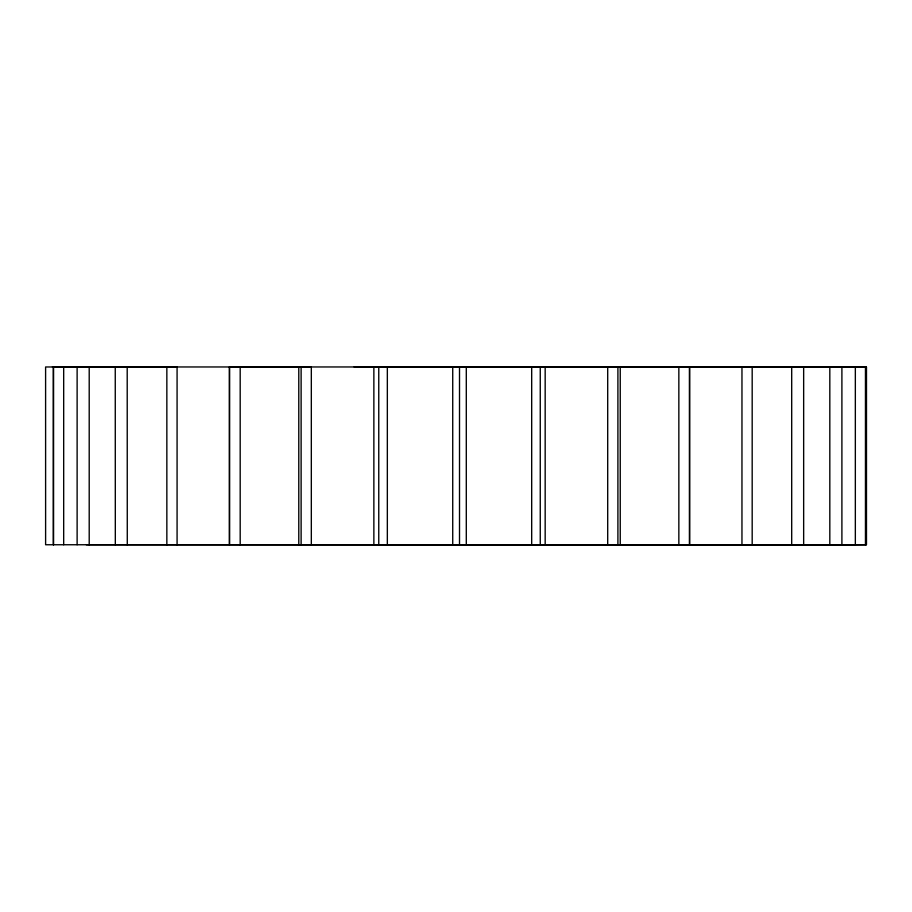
<?xml version="1.0" encoding="UTF-8"?>
<svg xmlns="http://www.w3.org/2000/svg" width="912" height="912" viewBox="0 0 912 912"><rect width="100%" height="100%" fill="white"/><g stroke="black" fill="none" stroke-linecap="round" stroke-linejoin="round"><path stroke-width="1.37" d="M53.569 544.749L53.569 366.966L866.4 366.955L866.4 544.749L832.474 545.057L840.955 544.92M63.68 544.749L63.68 366.966L84.018 366.966M89.205 544.749L89.205 366.966L127.201 366.943L127.281 544.749M177.076 544.749L177.076 366.955L127.327 366.977M240.187 544.749L240.187 366.955L255.964 366.955L311.323 366.989L311.323 544.749M301.12 544.749L301.12 366.955M387.338 544.749L387.338 366.955M452.728 544.749L452.728 366.955M459.511 544.749L476.474 545.057L442.548 545.057L459.511 544.749L459.511 366.955L866.4 366.966L866.389 544.749L45.611 544.749L45.6 366.977L61.902 366.966L52.406 366.955M466.294 544.749L466.294 366.955M545.171 544.749L545.171 366.955L607.7 367.012L607.7 544.749M617.903 544.749L617.903 366.955M620.24 544.749L620.24 366.955L678.847 367.012L678.847 544.749M689.632 544.749L689.632 366.955M752.183 544.749L752.183 366.955M848.012 544.795L850.839 544.749M857.12 366.989L866.4 366.966M799.972 366.977L829.817 366.989L829.817 544.749M835.016 366.989L855.342 366.989L855.342 544.749M53.569 366.966L63.68 366.966M89.205 366.966L77.121 366.966L77.121 544.749M115.379 366.977L177.065 366.989M240.187 366.989L229.391 366.989L229.391 544.749M354.141 366.955L476.474 366.966M832.69 545.057L86.332 544.749M115.254 366.943L115.322 544.749M865.454 366.955L865.454 544.749M841.901 366.955L841.901 544.749M803.654 366.955L803.654 544.749M791.696 544.749L791.696 366.955L741.969 367.012L741.958 544.749M689.461 366.955L689.461 544.749M540.257 366.955L540.257 544.749M531.685 366.955L531.685 544.749M378.765 366.955L378.765 544.749M373.863 366.955L373.863 544.749M298.783 366.955L298.783 544.749M229.562 366.955L229.562 544.749M166.85 366.955L166.85 544.749M53.284 366.977L53.295 544.749"/></g></svg>
